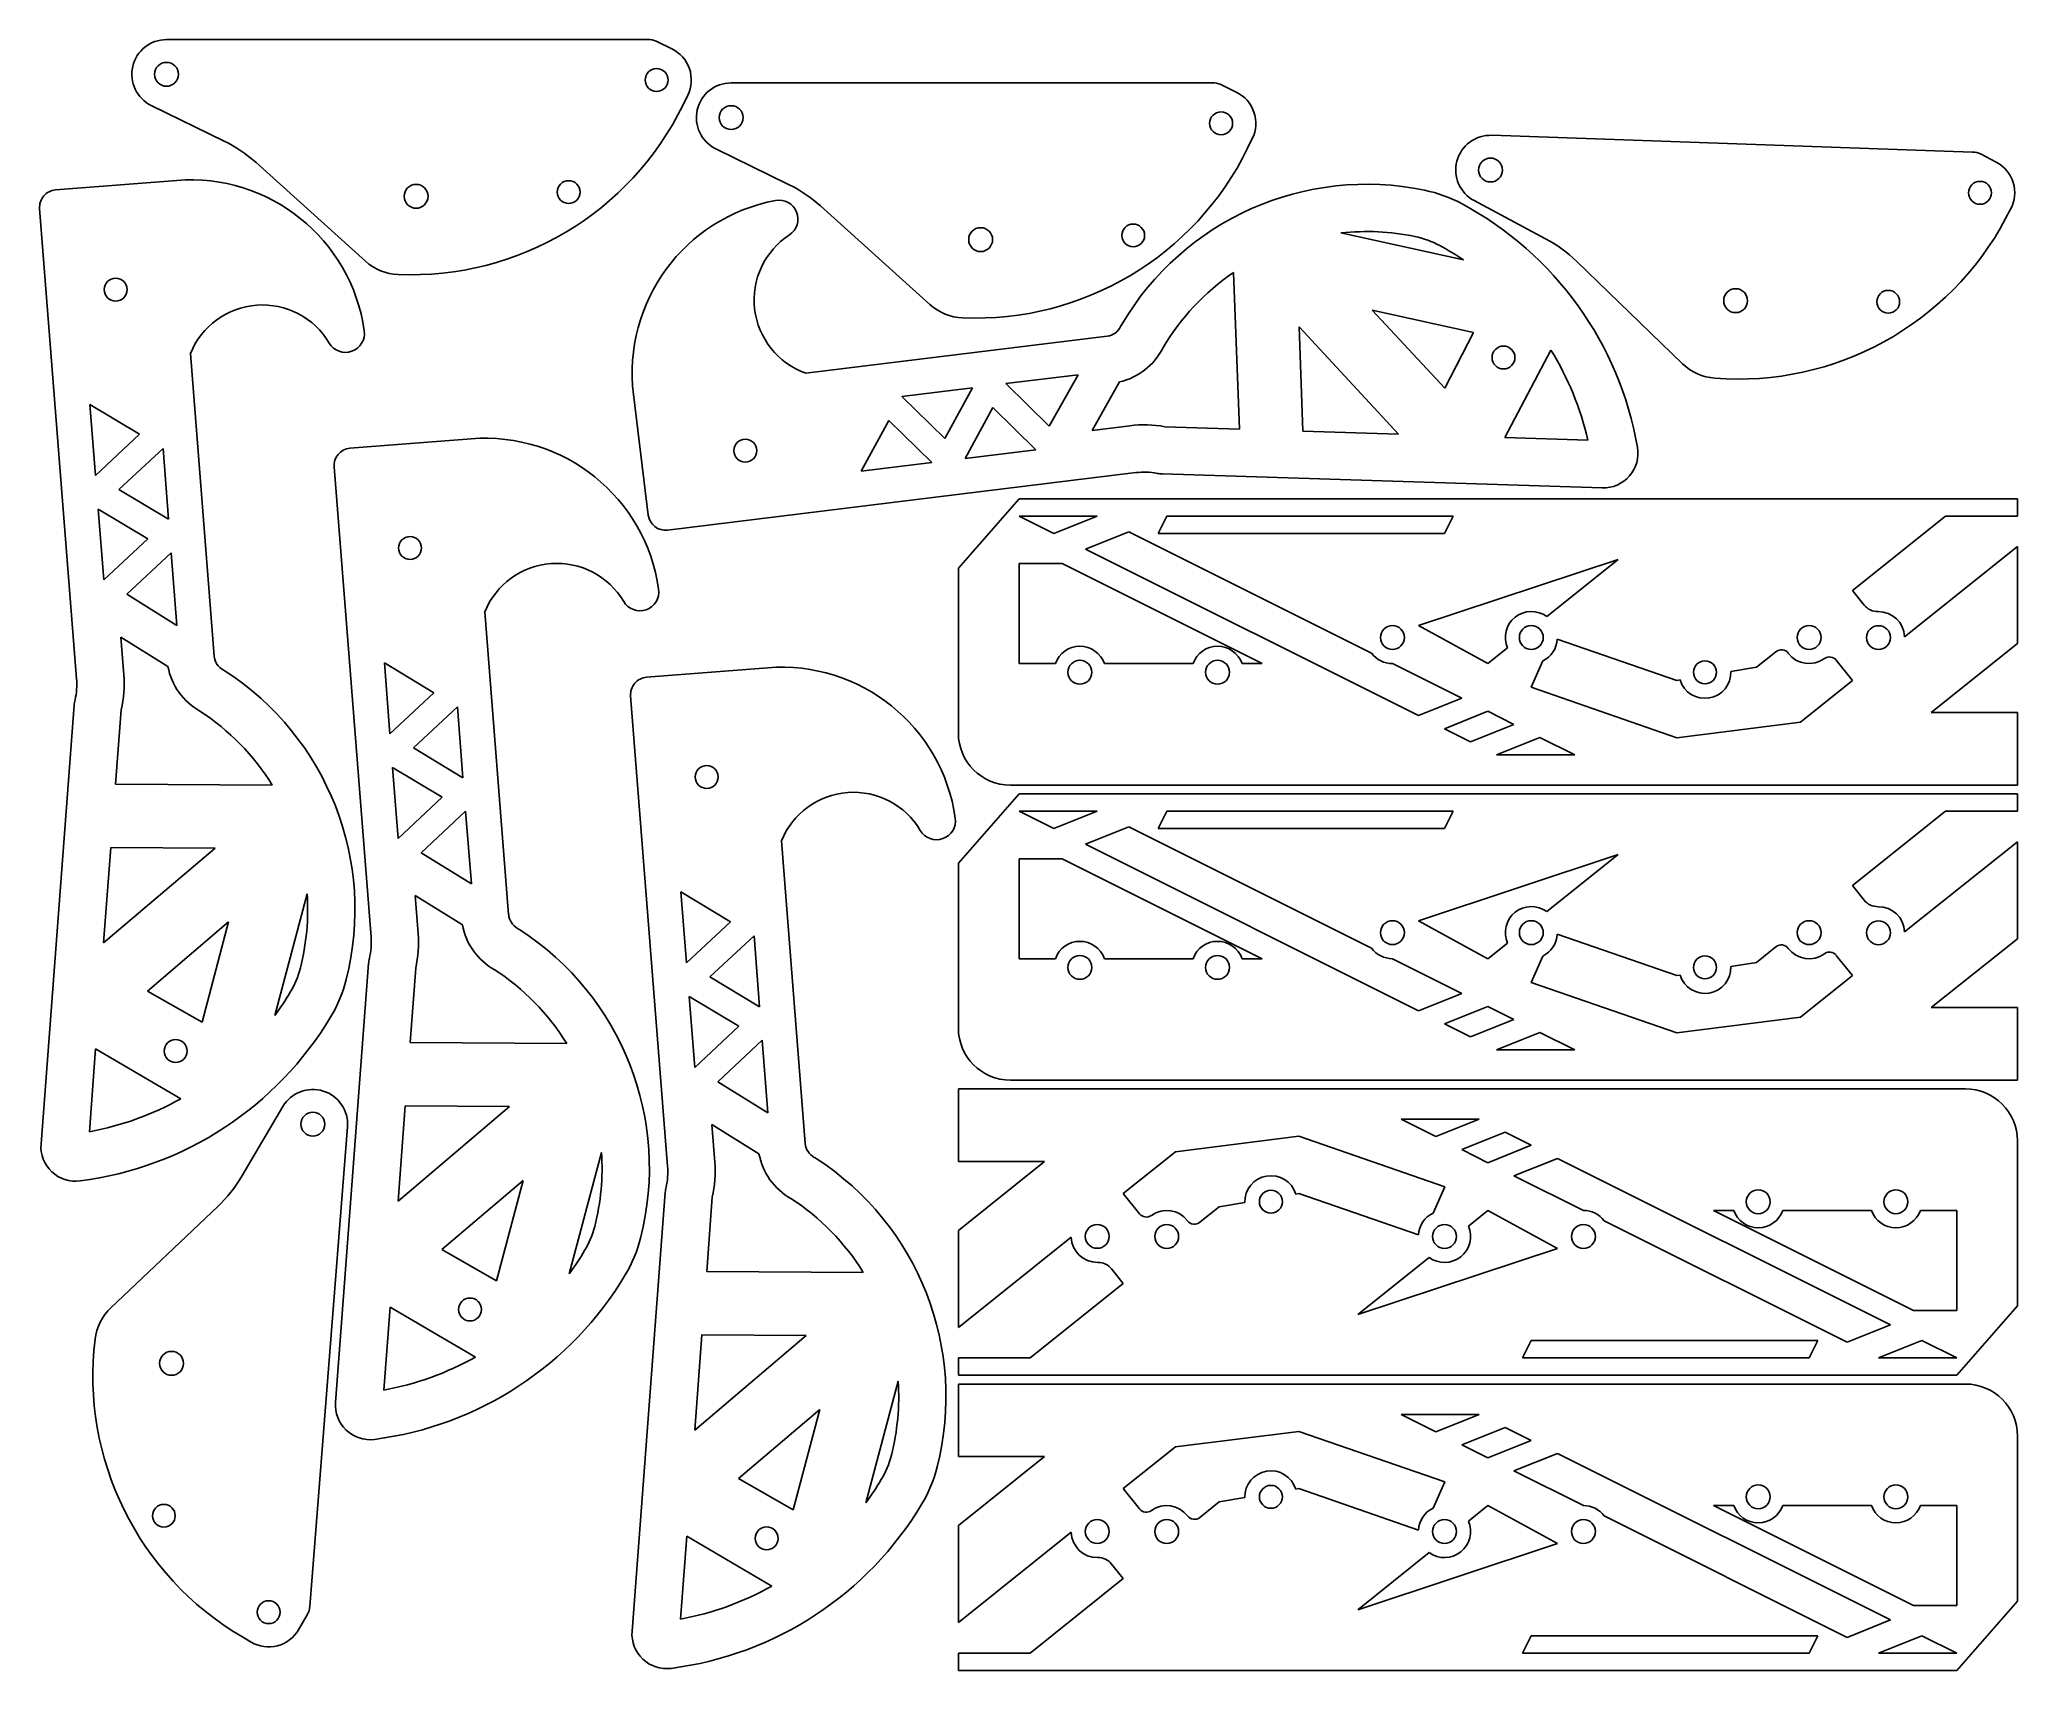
# Model space of a CAD drawing. Header units: inches. Extents: x 2.5 to 16.7, y 2.6 to 14.3.
import ezdxf

# ---------------------------------------------------------------- set-up
doc = ezdxf.new("R2010")
doc.units = ezdxf.units.IN
doc.header["$MEASUREMENT"] = 0
doc.layers.add('1', color=1, linetype='Continuous', lineweight=25, true_color=0xff0000)

msp = doc.modelspace()

# ---------------------------------------------------------------- linework, layer by layer
at = {"layer": '1', "color": 7}
for p, q in [((3.3856, 14.3357), (6.8491, 14.3357)), ((6.9112, 14.3234), (7.0226, 14.2695)), ((7.4502, 14.0238), (10.9137, 14.0238)), ((10.9757, 14.0115), (11.0872, 13.9575)), ((3.7996, 13.605), (3.2758, 13.8611)), ((7.1382, 13.9346), (7.1043, 13.8652)), ((7.8641, 13.293), (7.3403, 13.5492)), ((11.2028, 13.6227), (11.1689, 13.5533)), ((12.9263, 13.6464), (16.3877, 13.5255)), ((4.817, 12.74), (4.0297, 13.4495)), ((16.4493, 13.511), (16.5588, 13.4532)), ((2.5865, 13.2534), (3.4588, 13.3221)), ((2.7381, 9.7339), (2.4717, 13.119)), ((8.8815, 12.4281), (8.0943, 13.1376)), ((13.3145, 12.9016), (12.8, 13.1759)), ((16.6627, 13.1146), (16.6264, 13.0464)), ((11.8396, 12.9431), (12.7241, 12.7489)), ((14.3011, 12.0017), (13.5391, 12.7382)), ((11.1105, 11.5312), (11.0678, 12.6582)), ((12.2557, 11.4948), (11.539, 12.2667)), ((11.539, 12.2667), (11.5674, 11.5167)), ((12.066, 12.3874), (12.588, 11.8252)), ((12.7959, 12.2272), (12.066, 12.3874)), ((7.9877, 11.9338), (10.158, 12.2003)), ((12.588, 11.8252), (12.7959, 12.2272)), ((3.5576, 12.076), (3.7292, 9.8961)), ((13.352, 12.0998), (13.0205, 11.4705)), ((9.1882, 11.8288), (8.6795, 11.7664)), ((8.9896, 11.4625), (9.1882, 11.8288)), ((9.9483, 11.9222), (9.4285, 11.8583)), ((9.4285, 11.8583), (9.7407, 11.5524)), ((9.7407, 11.5524), (9.9483, 11.9222)), ((10.2462, 11.8705), (10.0506, 11.5219)), ((3.1914, 11.4934), (2.834, 11.7078)), ((2.834, 11.7078), (2.8743, 11.1968)), ((6.8537, 10.9123), (6.7471, 11.7808)), ((8.6795, 11.7664), (8.9896, 11.4625)), ((9.3347, 11.6853), (9.1361, 11.319)), ((9.6448, 11.3814), (9.3347, 11.6853)), ((8.5857, 11.5933), (8.3871, 11.227)), ((8.8958, 11.2895), (8.5857, 11.5933)), ((10.0506, 11.5219), (10.3218, 11.5552)), ((10.5727, 11.5483), (11.1105, 11.5312)), ((2.8743, 11.1968), (3.1914, 11.4934)), ((4.7061, 11.3926), (5.5784, 11.4613)), ((11.5674, 11.5167), (12.2557, 11.4948)), ((13.0205, 11.4705), (13.6182, 11.4515)), ((3.3602, 11.3921), (3.043, 11.0956)), ((3.4004, 10.8812), (3.3602, 11.3921)), ((4.8577, 7.8731), (4.5913, 11.2582)), ((8.3871, 11.227), (8.8958, 11.2895)), ((9.1361, 11.319), (9.6448, 11.3814)), ((10.3633, 11.2173), (6.993, 10.8035)), ((13.7214, 11.1075), (10.555, 11.2082)), ((3.043, 11.0956), (3.4004, 10.8812)), ((9.0865, 10.53), (9.524, 11.03)), ((9.524, 11.03), (16.7115, 11.03)), ((16.7115, 11.03), (16.7115, 10.905)), ((3.2506, 10.7411), (2.8933, 10.9555)), ((2.8933, 10.9555), (2.9335, 10.4445)), ((10.0865, 10.905), (9.524, 10.905)), ((9.524, 10.905), (9.774, 10.78)), ((9.774, 10.78), (10.0865, 10.905)), ((10.5865, 10.905), (10.524, 10.78)), ((12.649, 10.905), (10.5865, 10.905)), ((12.5865, 10.78), (12.649, 10.905)), ((16.194, 10.905), (15.524, 10.369)), ((16.7115, 10.905), (16.194, 10.905)), ((2.9335, 10.4445), (3.2506, 10.7411)), ((10.3131, 10.7917), (10.0006, 10.6667)), ((12.0615, 9.9175), (10.3131, 10.7917)), ((10.524, 10.78), (12.5865, 10.78)), ((15.8989, 10.0352), (16.7115, 10.6852)), ((16.7115, 10.6852), (16.7115, 9.9867)), ((3.4194, 10.6398), (3.1001, 10.3412)), ((3.4605, 10.1178), (3.4194, 10.6398)), ((9.8337, 10.5627), (9.524, 10.5627)), ((9.524, 10.5627), (9.524, 9.8425)), ((11.274, 9.8425), (9.8337, 10.5627)), ((10.0006, 10.6667), (12.399, 9.4675)), ((13.8365, 10.5925), (12.399, 10.116)), ((13.3224, 10.1812), (13.8365, 10.5925)), ((9.0865, 9.3425), (9.0865, 10.53)), ((3.1001, 10.3412), (3.4605, 10.1178)), ((15.524, 10.369), (15.6082, 10.2639)), ((5.6772, 10.2152), (5.8487, 8.0353)), ((12.399, 10.116), (12.899, 9.8425)), ((3.0561, 10.033), (3.0776, 9.7606)), ((3.3958, 9.8224), (3.0561, 10.033)), ((14.2599, 9.7206), (13.3987, 10.0188)), ((16.7115, 9.9867), (16.0907, 9.49)), ((5.311, 9.6326), (4.9536, 9.847)), ((4.9536, 9.847), (4.9938, 9.336)), ((9.524, 9.8425), (9.7848, 9.8425)), ((10.1383, 9.8425), (10.7758, 9.8425)), ((11.1294, 9.8425), (11.274, 9.8425)), ((12.7115, 9.5925), (12.2115, 9.8425)), ((12.899, 9.8425), (13.0397, 9.955)), ((13.2937, 9.8614), (13.2102, 9.6723)), ((14.973, 9.9282), (14.8327, 9.816)), ((15.524, 9.7206), (15.4072, 9.8667)), ((6.8417, 9.7441), (7.714, 9.8127)), ((14.2825, 9.7244), (14.2599, 9.7206)), ((14.8327, 9.816), (14.649, 9.7854)), ((15.149, 9.4206), (15.524, 9.7206)), ((2.482, 6.3838), (2.7207, 9.5427)), ((4.9938, 9.336), (5.311, 9.6326)), ((6.9933, 6.2246), (6.7269, 9.6097)), ((12.399, 9.4675), (12.7115, 9.5925)), ((13.2102, 9.6723), (14.2599, 9.3089)), ((3.0597, 9.5103), (3.0191, 8.9737)), ((5.4797, 9.5314), (5.1626, 9.2348)), ((5.5199, 9.0204), (5.4797, 9.5314)), ((12.899, 9.4987), (12.5865, 9.3737)), ((12.774, 9.28), (13.0865, 9.405)), ((13.0865, 9.405), (12.899, 9.4987)), ((14.2599, 9.3089), (15.149, 9.4206)), ((16.0907, 9.49), (16.7115, 9.49)), ((16.7115, 9.49), (16.7115, 8.9675)), ((12.5865, 9.3737), (12.774, 9.28)), ((13.274, 9.3112), (12.9615, 9.1862)), ((13.524, 9.1862), (13.274, 9.3112)), ((5.1626, 9.2348), (5.5199, 9.0204)), ((12.9615, 9.1862), (13.524, 9.1862)), ((3.0191, 8.9737), (4.147, 8.9672)), ((5.3702, 8.8803), (5.0128, 9.0947)), ((5.0128, 9.0947), (5.053, 8.5838)), ((5.053, 8.5838), (5.3702, 8.8803)), ((9.0865, 8.405), (9.524, 8.905)), ((16.7115, 8.9675), (9.4615, 8.9675)), ((9.524, 8.905), (16.7115, 8.905)), ((16.7115, 8.905), (16.7115, 8.78)), ((5.5389, 8.7791), (5.2196, 8.4805)), ((5.58, 8.257), (5.5389, 8.7791)), ((10.0865, 8.78), (9.524, 8.78)), ((9.524, 8.78), (9.774, 8.655)), ((9.774, 8.655), (10.0865, 8.78)), ((10.5865, 8.78), (10.524, 8.655)), ((12.649, 8.78), (10.5865, 8.78)), ((12.5865, 8.655), (12.649, 8.78)), ((16.194, 8.78), (15.524, 8.244)), ((16.7115, 8.78), (16.194, 8.78)), ((7.8128, 8.5666), (7.9844, 6.3867)), ((10.3131, 8.6667), (10.0006, 8.5417)), ((12.0615, 7.7925), (10.3131, 8.6667)), ((10.524, 8.655), (12.5865, 8.655)), ((15.8989, 7.9102), (16.7115, 8.5602)), ((16.7115, 8.5602), (16.7115, 7.8617)), ((2.9847, 8.5178), (2.9328, 7.8311)), ((2.9328, 7.8311), (3.7352, 8.5135)), ((3.7352, 8.5135), (2.9847, 8.5178)), ((5.2196, 8.4805), (5.58, 8.257)), ((9.0865, 7.2175), (9.0865, 8.405)), ((9.8337, 8.4377), (9.524, 8.4377)), ((9.524, 8.4377), (9.524, 7.7175)), ((11.274, 7.7175), (9.8337, 8.4377)), ((10.0006, 8.5417), (12.399, 7.3425)), ((13.8365, 8.4675), (12.399, 7.991)), ((13.3224, 8.0562), (13.8365, 8.4675)), ((4.3979, 8.1837), (4.1654, 7.3085)), ((5.1757, 8.1722), (5.1971, 7.8999)), ((5.5154, 7.9616), (5.1757, 8.1722)), ((7.4466, 7.9841), (7.0892, 8.1984)), ((7.0892, 8.1984), (7.1295, 7.6875)), ((15.524, 8.244), (15.6082, 8.1389)), ((3.8328, 7.9818), (3.2484, 7.4848)), ((3.641, 7.2596), (3.8328, 7.9818)), ((7.1295, 7.6875), (7.4466, 7.9841)), ((12.399, 7.991), (12.899, 7.7175)), ((7.6154, 7.8828), (7.2982, 7.5862)), ((7.6556, 7.3718), (7.6154, 7.8828)), ((14.2599, 7.5956), (13.3987, 7.8938)), ((16.7115, 7.8617), (16.0907, 7.365)), ((9.524, 7.7175), (9.7848, 7.7175)), ((10.1383, 7.7175), (10.7758, 7.7175)), ((11.1294, 7.7175), (11.274, 7.7175)), ((12.7115, 7.4675), (12.2115, 7.7175)), ((12.899, 7.7175), (13.0397, 7.83)), ((13.2937, 7.7364), (13.2102, 7.5473)), ((14.8327, 7.691), (14.649, 7.6604)), ((14.973, 7.8032), (14.8327, 7.691)), ((15.524, 7.5956), (15.4072, 7.7417)), ((4.6016, 4.523), (4.8402, 7.6819)), ((5.1793, 7.6495), (5.1387, 7.1129)), ((7.2982, 7.5862), (7.6556, 7.3718)), ((14.2825, 7.5994), (14.2599, 7.5956)), ((15.149, 7.2956), (15.524, 7.5956)), ((3.2484, 7.4848), (3.641, 7.2596)), ((7.5058, 7.2318), (7.1484, 7.4461)), ((7.1484, 7.4461), (7.1887, 6.9352)), ((12.399, 7.3425), (12.7115, 7.4675)), ((13.2102, 7.5473), (14.2599, 7.1839)), ((12.899, 7.3737), (12.5865, 7.2487)), ((12.774, 7.155), (13.0865, 7.28)), ((13.0865, 7.28), (12.899, 7.3737)), ((14.2599, 7.1839), (15.149, 7.2956)), ((16.0907, 7.365), (16.7115, 7.365)), ((16.7115, 7.365), (16.7115, 6.8425)), ((7.1887, 6.9352), (7.5058, 7.2318)), ((7.6746, 7.1305), (7.3553, 6.8319)), ((7.7156, 6.6084), (7.6746, 7.1305)), ((12.5865, 7.2487), (12.774, 7.155)), ((13.274, 7.1862), (12.9615, 7.0612)), ((13.524, 7.0612), (13.274, 7.1862)), ((2.8752, 7.0681), (2.8301, 6.4719)), ((3.4894, 6.7095), (2.8752, 7.0681)), ((5.1387, 7.1129), (6.2666, 7.1065)), ((12.9615, 7.0612), (13.524, 7.0612)), ((16.7115, 6.8425), (9.4615, 6.8425)), ((7.3553, 6.8319), (7.7156, 6.6084)), ((9.0865, 6.78), (16.3365, 6.78)), ((9.0865, 6.2575), (9.0865, 6.78)), ((3.927, 6.1511), (4.2235, 6.6532)), ((5.1043, 6.6571), (5.0524, 5.9704)), ((5.0524, 5.9704), (5.8548, 6.6528)), ((5.8548, 6.6528), (5.1043, 6.6571)), ((12.8365, 6.5612), (12.274, 6.5612)), ((12.274, 6.5612), (12.524, 6.4362)), ((12.524, 6.4362), (12.8365, 6.5612)), ((4.688, 6.5065), (4.4163, 3.0536)), ((7.3113, 6.5237), (7.3328, 6.2513)), ((7.651, 6.313), (7.3113, 6.5237)), ((11.5381, 6.4386), (10.649, 6.3269)), ((12.5878, 6.0752), (11.5381, 6.4386)), ((13.024, 6.4675), (12.7115, 6.3425)), ((13.2115, 6.3738), (13.024, 6.4675)), ((6.5175, 6.3229), (6.2849, 5.4477)), ((10.649, 6.3269), (10.274, 6.0269)), ((12.7115, 6.3425), (12.899, 6.2487)), ((12.899, 6.2487), (13.2115, 6.3738)), ((13.399, 6.28), (13.0865, 6.155)), ((15.7975, 5.0808), (13.399, 6.28)), ((16.7115, 6.405), (16.7115, 5.2175)), ((9.0865, 5.7608), (9.7074, 6.2575)), ((9.7074, 6.2575), (9.0865, 6.2575)), ((13.0865, 6.155), (13.5865, 5.905)), ((5.9524, 6.121), (5.368, 5.624)), ((5.7605, 5.3988), (5.9524, 6.121)), ((6.7372, 2.8745), (6.9759, 6.0334)), ((7.3149, 6.001), (7.2743, 5.4643)), ((10.274, 6.0269), (10.3909, 5.8808)), ((11.5156, 6.0231), (11.5381, 6.0269)), ((11.5381, 6.0269), (12.3994, 5.7287)), ((12.5044, 5.8861), (12.5878, 6.0752)), ((2.985, 5.2047), (3.754, 5.9339)), ((10.8251, 5.8193), (10.9653, 5.9315)), ((10.9653, 5.9315), (11.1491, 5.9621)), ((12.899, 5.905), (12.7584, 5.7925)), ((13.399, 5.6315), (12.899, 5.905)), ((14.6687, 5.905), (14.524, 5.905)), ((14.524, 5.905), (15.9643, 5.1848)), ((15.6598, 5.905), (15.0222, 5.905)), ((16.274, 5.905), (16.0133, 5.905)), ((16.274, 5.1848), (16.274, 5.905)), ((9.0865, 5.0623), (9.0865, 5.7608)), ((9.8991, 5.7123), (9.0865, 5.0623)), ((13.7365, 5.83), (15.485, 4.9558)), ((5.368, 5.624), (5.7605, 5.3988)), ((11.9615, 5.155), (13.399, 5.6315)), ((12.4757, 5.5663), (11.9615, 5.155)), ((7.2743, 5.4643), (8.4022, 5.4579)), ((10.274, 5.3785), (10.1899, 5.4836)), ((9.6041, 4.8425), (10.274, 5.3785)), ((4.9948, 5.2074), (4.9497, 4.6111)), ((5.609, 4.8488), (4.9948, 5.2074)), ((15.9643, 5.1848), (16.274, 5.1848)), ((16.7115, 5.2175), (16.274, 4.7175)), ((7.2399, 5.0085), (7.188, 4.3218)), ((7.188, 4.3218), (7.9904, 5.0042)), ((7.9904, 5.0042), (7.2399, 5.0085)), ((15.485, 4.9558), (15.7975, 5.0808)), ((9.0865, 4.7175), (9.0865, 4.8425)), ((9.0865, 4.8425), (9.6041, 4.8425)), ((13.2115, 4.9675), (13.149, 4.8425)), ((13.149, 4.8425), (15.2115, 4.8425)), ((15.274, 4.9675), (13.2115, 4.9675)), ((15.2115, 4.8425), (15.274, 4.9675)), ((16.024, 4.9675), (15.7115, 4.8425)), ((15.7115, 4.8425), (16.274, 4.8425)), ((16.274, 4.8425), (16.024, 4.9675)), ((16.274, 4.7175), (9.0865, 4.7175)), ((8.6531, 4.6743), (8.4206, 3.7991)), ((9.0865, 4.655), (16.3365, 4.655)), ((9.0865, 4.1325), (9.0865, 4.655)), ((8.088, 4.4724), (7.5036, 3.9754)), ((7.8961, 3.7502), (8.088, 4.4724)), ((12.8365, 4.4362), (12.274, 4.4362)), ((12.274, 4.4362), (12.524, 4.3112)), ((12.524, 4.3112), (12.8365, 4.4362)), ((11.5381, 4.3136), (10.649, 4.2019)), ((12.5878, 3.9502), (11.5381, 4.3136)), ((13.024, 4.3425), (12.7115, 4.2175)), ((13.2115, 4.2488), (13.024, 4.3425)), ((16.7115, 4.28), (16.7115, 3.0925)), ((9.0865, 3.6358), (9.7074, 4.1325)), ((9.7074, 4.1325), (9.0865, 4.1325)), ((10.649, 4.2019), (10.274, 3.9019)), ((12.7115, 4.2175), (12.899, 4.1237)), ((12.899, 4.1237), (13.2115, 4.2488)), ((13.399, 4.155), (13.0865, 4.03)), ((15.7975, 2.9558), (13.399, 4.155)), ((13.0865, 4.03), (13.5865, 3.78)), ((7.5036, 3.9754), (7.8961, 3.7502)), ((10.274, 3.9019), (10.3909, 3.7558)), ((11.5156, 3.8981), (11.5381, 3.9019)), ((11.5381, 3.9019), (12.3994, 3.6037)), ((12.5044, 3.7611), (12.5878, 3.9502)), ((10.8251, 3.6943), (10.9653, 3.8065)), ((10.9653, 3.8065), (11.1491, 3.8371)), ((12.899, 3.78), (12.7584, 3.6675)), ((13.399, 3.5065), (12.899, 3.78)), ((13.7365, 3.705), (15.485, 2.8308)), ((14.6687, 3.78), (14.524, 3.78)), ((14.524, 3.78), (15.9643, 3.0598)), ((15.6598, 3.78), (15.0222, 3.78)), ((16.274, 3.78), (16.0133, 3.78)), ((16.274, 3.0598), (16.274, 3.78)), ((9.0865, 2.9373), (9.0865, 3.6358)), ((9.8991, 3.5873), (9.0865, 2.9373)), ((7.1304, 3.5588), (7.0853, 2.9626)), ((7.7446, 3.2002), (7.1304, 3.5588)), ((11.9615, 3.03), (13.399, 3.5065)), ((12.4757, 3.4413), (11.9615, 3.03)), ((10.274, 3.2535), (10.1899, 3.3586)), ((9.6041, 2.7175), (10.274, 3.2535)), ((4.3992, 2.9927), (4.3366, 2.8858)), ((15.9643, 3.0598), (16.274, 3.0598)), ((16.7115, 3.0925), (16.274, 2.5925)), ((15.485, 2.8308), (15.7975, 2.9558)), ((3.9937, 2.7968), (3.9272, 2.8361)), ((9.0865, 2.5925), (9.0865, 2.7175)), ((9.0865, 2.7175), (9.6041, 2.7175)), ((13.2115, 2.8425), (13.149, 2.7175)), ((13.149, 2.7175), (15.2115, 2.7175)), ((15.274, 2.8425), (13.2115, 2.8425)), ((15.2115, 2.7175), (15.274, 2.8425)), ((16.024, 2.8425), (15.7115, 2.7175)), ((15.7115, 2.7175), (16.274, 2.7175)), ((16.274, 2.7175), (16.024, 2.8425)), ((16.274, 2.5925), (9.0865, 2.5925))]:
    msp.add_line(p, q, dxfattribs=at)
for centre, radius in [((3.3856, 14.0857), 0.086), ((6.9137, 14.0445), 0.0825), ((7.4502, 13.7738), 0.086), ((10.9782, 13.7325), 0.0825), ((12.9176, 13.3965), 0.086), ((5.1822, 13.2071), 0.086), ((6.2806, 13.2376), 0.082), ((16.4421, 13.2322), 0.0825), ((9.2468, 12.8951), 0.086), ((10.3452, 12.9256), 0.082), ((3.0194, 12.5355), 0.0825), ((14.6825, 12.4557), 0.086), ((15.7813, 12.4478), 0.082), ((13.0111, 12.0463), 0.0825), ((7.5521, 11.376), 0.0825), ((5.139, 10.6748), 0.0825), ((12.2115, 10.03), 0.086), ((13.2115, 10.03), 0.086), ((15.2115, 10.03), 0.086), ((15.7115, 10.0295), 0.086), ((9.9615, 9.78), 0.086), ((10.9526, 9.78), 0.086), ((14.4615, 9.78), 0.0825), ((7.2746, 9.0262), 0.0825), ((12.2115, 7.905), 0.086), ((13.2115, 7.905), 0.086), ((15.2115, 7.905), 0.086), ((15.7115, 7.9045), 0.086), ((9.9615, 7.655), 0.086), ((10.9526, 7.655), 0.086), ((14.4615, 7.655), 0.0825), ((3.4509, 7.0525), 0.0825), ((4.4388, 6.5261), 0.086), ((11.3365, 5.9675), 0.0825), ((14.8455, 5.9675), 0.086), ((15.8365, 5.9675), 0.086), ((10.0865, 5.718), 0.086), ((10.5865, 5.7175), 0.086), ((12.5865, 5.7175), 0.086), ((13.5865, 5.7175), 0.086), ((5.5705, 5.1917), 0.0825), ((3.4219, 4.8039), 0.086), ((11.3365, 3.8425), 0.0825), ((14.8455, 3.8425), 0.086), ((15.8365, 3.8425), 0.086), ((3.3661, 3.7065), 0.082), ((7.7061, 3.5431), 0.0825), ((10.0865, 3.593), 0.086), ((10.5865, 3.5925), 0.086), ((12.5865, 3.5925), 0.086), ((13.5865, 3.5925), 0.086), ((4.1209, 3.0121), 0.0825)]:
    msp.add_circle(centre, radius, dxfattribs=at)
for centre, radius, start, end in [((3.3856, 14.0857), 0.25, 90, 243.9394), ((6.8567, 14.2109), 0.125, 64.1612, 93.4677), ((6.9137, 14.0445), 0.25, 333.9395, 64.1613), ((7.4502, 13.7738), 0.25, 90, 243.9394), ((10.9213, 13.899), 0.125, 64.1612, 93.4682), ((10.9782, 13.7325), 0.25, 333.9394, 64.1614), ((5.1444, 14.8237), 2.1817, 267.576, 333.9395), ((3.3602, 12.7066), 1, 47.9761, 63.9394), ((9.209, 14.5118), 2.1817, 267.576, 333.9395), ((12.9176, 13.3965), 0.25, 87.9999, 241.9395), ((16.3909, 13.4005), 0.125, 62.1612, 91.4676), ((16.4421, 13.2322), 0.25, 331.9395, 62.1614), ((2.5963, 13.1288), 0.125, 94.5, 184.5001), ((3.5579, 12.0627), 1.2633, 7.9942, 94.5), ((7.4248, 12.3947), 1, 47.9761, 63.9394), ((12.0259, 11.2499), 2.0439, 78.208, 149.6024), ((12.2393, 12.2718), 1, 61.7017, 78.2079), ((8.0009, 11.9347), 1.2633, 100.4942, 187), ((7.7956, 13.0432), 0.1359, 303.1042, 100.4942), ((11.5428, 10.9782), 2.4692, 9.8392, 61.7017), ((14.7011, 14.0727), 2.1817, 265.576, 331.9395), ((8.1754, 12.4607), 0.5594, 123.1043, 250.3975), ((12.0259, 11.2499), 1.7034, 78.208, 96.2794), ((12.2393, 12.2718), 0.6595, 61.7018, 78.2079), ((11.5428, 10.9782), 2.1287, 56.2912, 61.7018), ((12.8441, 12.0191), 1, 45.9761, 61.9394), ((5.068, 13.0186), 0.375, 227.9762, 267.576), ((12.0259, 11.2499), 1.7034, 124.2304, 149.5033), ((4.0759, 11.8655), 0.5594, 30.6044, 157.8975), ((9.1326, 12.7067), 0.375, 227.9762, 267.576), ((10.1428, 12.3244), 0.125, 276.9999, 333.599), ((10.4787, 12.1576), 0.25, 149.6027, 153.5992), ((4.6743, 12.2195), 0.1359, 210.6042, 7.9944), ((10.1428, 12.3244), 0.4655, 282.836, 333.1843), ((11.5428, 10.9782), 2.1287, 12.8466, 31.7959), ((14.5617, 12.2713), 0.375, 225.9761, 265.5759), ((10.4242, 10.721), 0.8405, 79.8265, 97), ((4.7159, 11.268), 0.125, 94.5, 184.4997), ((5.6775, 10.2019), 1.2633, 7.9942, 94.5), ((13.7293, 11.3574), 0.25, 268.1795, 9.8392), ((10.4242, 10.721), 0.5, 79.3358, 96.9999), ((10.563, 11.458), 0.25, 259.3359, 268.1793), ((6.9778, 10.9275), 0.125, 187.0002, 277.0001), ((6.1954, 10.0047), 0.5594, 30.6044, 157.8975), ((6.7939, 10.3587), 0.1359, 210.6045, 7.9942), ((15.7058, 10.3419), 0.125, 218.6599, 271.0544), ((13.2115, 10.03), 0.1875, 53.7471, 203.5726), ((15.7115, 10.0295), 0.1875, 1.7357, 91.0541), ((13.2115, 10.03), 0.1875, 295.9753, 356.5751), ((3.8538, 9.9059), 0.125, 184.4997, 241.0989), ((9.9615, 9.78), 0.1875, 19.4714, 160.5287), ((10.9526, 9.78), 0.1875, 19.4714, 160.5287), ((12.2115, 10.03), 0.1875, 216.87, 270), ((15.012, 9.8794), 0.0625, 37.0489, 128.6595), ((15.2115, 10.03), 0.1875, 217.0491, 305.9679), ((15.3584, 9.8277), 0.0625, 38.6596, 125.9673), ((2.2397, 9.6947), 0.5, 346.8359, 4.5), ((2.2397, 9.6947), 0.8405, 347.3264, 4.5), ((3.8538, 9.9059), 0.4655, 190.336, 240.6844), ((3.6725, 9.5776), 0.25, 57.1027, 61.0991), ((2.6982, 8.0714), 2.0439, 345.7079, 57.1024), ((6.8515, 9.6195), 0.125, 94.4999, 184.4999), ((7.8131, 8.5534), 1.2633, 7.9942, 94.5), ((14.4615, 9.78), 0.1875, 197.2564, 1.6504), ((2.97, 9.5239), 0.25, 166.8359, 175.6794), ((2.6982, 8.0714), 1.7034, 31.7304, 57.0033), ((9.4615, 9.3425), 0.375, 180, 270), ((8.331, 8.3562), 0.5594, 30.6044, 157.8974), ((8.9295, 8.7101), 0.1359, 210.6045, 7.9942), ((2.6982, 8.0714), 1.7034, 345.7079, 3.7794), ((15.7058, 8.2169), 0.125, 218.6599, 271.0544), ((5.9734, 8.0451), 0.125, 184.4999, 241.0991), ((13.2115, 7.905), 0.1875, 53.7471, 203.5726), ((15.7115, 7.9045), 0.1875, 1.7355, 91.0541), ((4.3592, 7.8339), 0.5, 346.8359, 4.5), ((4.3592, 7.8339), 0.8405, 347.3264, 4.5), ((5.9734, 8.0451), 0.4655, 190.3361, 240.6844), ((5.7921, 7.7168), 0.25, 57.1027, 61.0991), ((4.8178, 6.2106), 2.0439, 345.7079, 57.1024), ((9.9615, 7.655), 0.1875, 19.4713, 160.5288), ((10.9526, 7.655), 0.1875, 19.4713, 160.5288), ((13.2115, 7.905), 0.1875, 295.9753, 356.5751), ((5.0895, 7.6631), 0.25, 166.8359, 175.6794), ((12.2115, 7.905), 0.1875, 216.8699, 270), ((15.012, 7.7544), 0.0625, 37.0486, 128.6598), ((15.2115, 7.905), 0.1875, 217.0491, 305.9679), ((15.3584, 7.7027), 0.0625, 38.6596, 125.9673), ((3.7098, 7.8137), 0.6595, 329.2017, 345.7079), ((3.7098, 7.8137), 1, 329.2017, 345.7079), ((4.8178, 6.2106), 1.7034, 31.7304, 57.0033), ((14.4615, 7.655), 0.1875, 197.2565, 1.6503), ((2.4478, 8.5659), 2.1287, 323.7911, 329.2018), ((2.4478, 8.5659), 2.4692, 277.3392, 329.2017), ((9.4615, 7.2175), 0.375, 180, 270), ((2.4478, 8.5659), 2.1287, 280.3466, 299.2959), ((4.4388, 6.5261), 0.25, 355.5, 149.4395), ((16.3365, 6.405), 0.375, 0, 90), ((2.7313, 6.365), 0.25, 175.6794, 277.3393), ((4.8178, 6.2106), 1.7034, 345.7079, 3.7794), ((8.109, 6.3965), 0.4655, 190.3361, 240.6843), ((8.109, 6.3965), 0.125, 184.5, 241.0989), ((7.9277, 6.0683), 0.25, 57.1026, 61.0992), ((6.9534, 4.5621), 2.0439, 345.7079, 57.1024), ((3.0659, 6.6595), 1, 313.4761, 329.4394), ((6.4949, 6.1854), 0.5, 346.8359, 4.5), ((6.4949, 6.1854), 0.8405, 347.3264, 4.5), ((11.3365, 5.9675), 0.1875, 17.2564, 181.6504), ((7.2252, 6.0145), 0.25, 166.8358, 175.6794), ((6.9534, 4.5621), 1.7034, 31.7304, 57.0033), ((10.4397, 5.9198), 0.0625, 218.6598, 305.9674), ((10.5865, 5.7175), 0.1875, 37.0489, 125.9677), ((12.5865, 5.7175), 0.1875, 115.9756, 176.5751), ((13.5865, 5.7175), 0.1875, 36.87, 90), ((14.8455, 5.9675), 0.1875, 199.4714, 340.5288), ((15.8365, 5.9675), 0.1875, 199.4714, 340.5288), ((5.8294, 5.9529), 0.6595, 329.2017, 345.7079), ((5.8294, 5.9529), 1, 329.2017, 345.7079), ((10.0865, 5.718), 0.1875, 181.7357, 271.0541), ((10.7861, 5.8681), 0.0625, 217.0491, 308.6605), ((12.5865, 5.7175), 0.1875, 233.7469, 23.5727), ((4.5674, 6.7052), 2.1287, 323.7912, 329.2018), ((4.5674, 6.7052), 2.4692, 277.3392, 329.2017), ((10.0923, 5.4056), 0.125, 38.6598, 91.054), ((3.243, 4.9326), 0.375, 133.4761, 173.076), ((5.0365, 4.7148), 2.1817, 173.0759, 239.4395), ((4.5674, 6.7052), 2.1287, 280.3466, 299.2958), ((6.9534, 4.5621), 1.7034, 345.7079, 3.7794), ((16.3365, 4.28), 0.375, 0, 90), ((4.8509, 4.5042), 0.25, 175.6794, 277.3393), ((7.965, 4.3044), 0.6595, 329.2017, 345.7079), ((7.965, 4.3044), 1, 329.2017, 345.7079), ((11.3365, 3.8425), 0.1875, 17.2564, 181.6503), ((6.703, 5.0566), 2.1287, 323.7912, 329.2018), ((6.703, 5.0566), 2.4692, 277.3392, 329.2017), ((10.4397, 3.7948), 0.0625, 218.6598, 305.9675), ((10.5865, 3.5925), 0.1875, 37.0489, 125.9677), ((10.7861, 3.7431), 0.0625, 217.0492, 308.6605), ((12.5865, 3.5925), 0.1875, 115.9756, 176.5752), ((13.5865, 3.5925), 0.1875, 36.87, 90), ((14.8455, 3.8425), 0.1875, 199.4713, 340.5289), ((15.8365, 3.8425), 0.1875, 199.4713, 340.5289), ((10.0865, 3.593), 0.1875, 181.7357, 271.0541), ((12.5865, 3.5925), 0.1875, 233.7469, 23.5727), ((10.0923, 3.2806), 0.125, 38.6598, 91.054), ((6.703, 5.0566), 2.1287, 280.3466, 299.2958), ((4.2913, 3.0559), 0.125, 329.6613, 358.9677), ((4.1209, 3.0121), 0.25, 239.4395, 329.6613), ((6.9865, 2.8556), 0.25, 175.6794, 277.3392)]:
    msp.add_arc(centre, radius, start, end, dxfattribs=at)

doc.saveas('drawing.dxf')
